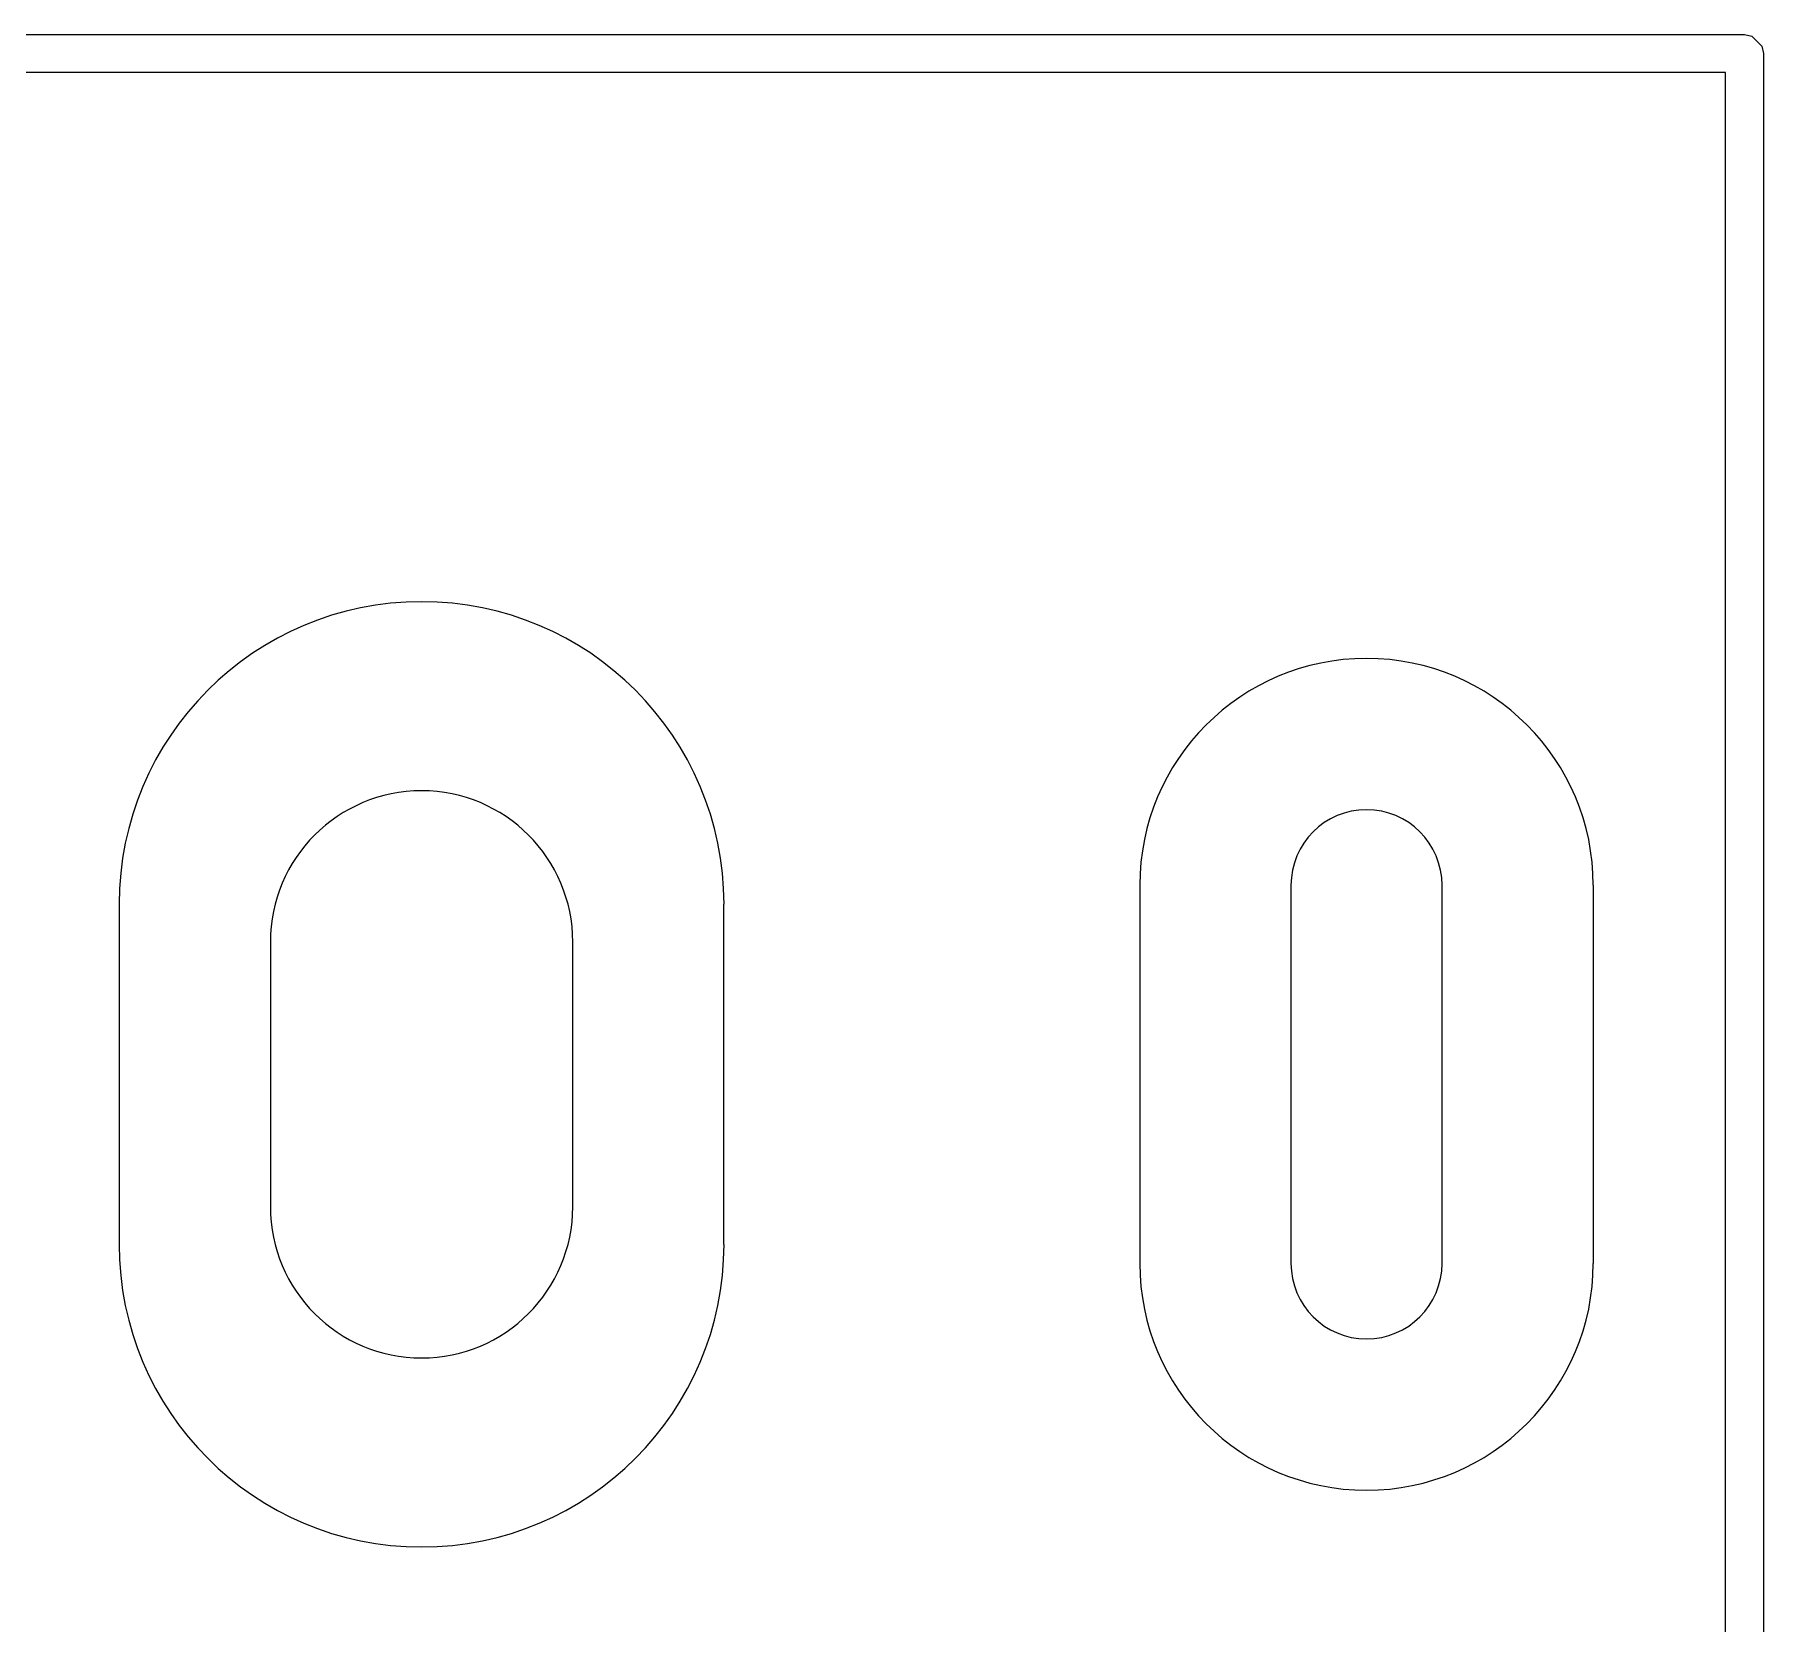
# Model space of a CAD drawing. Header units: inches. Extents: x 1.92 to 4.46, y -4.34 to -2.08.
# Drawn here: x 2.6542 to 2.8343, y -3.9548 to -3.7894 of the extents above; entities that cross this region are included whole.
import ezdxf

# ---------------------------------------------------------------- set-up
doc = ezdxf.new("R2010")
doc.units = ezdxf.units.IN
doc.header["$MEASUREMENT"] = 0
doc.layers.add('BLACK', color=250, linetype='CONTINUOUS')

msp = doc.modelspace()

# ---------------------------------------------------------------- linework, layer by layer
at = {"layer": 'BLACK', "linetype": 'CONTINUOUS'}
for p, q in [((2.40783, -3.78937), (2.83228, -3.78937)), ((2.83228, -3.78937), (2.83304, -3.78952)), ((2.83304, -3.78952), (2.8341, -3.79059)), ((2.8341, -3.79059), (2.83425, -3.79134)), ((2.83425, -3.79134), (2.83425, -4.22441)), ((2.83031, -3.79331), (2.4039, -3.79331)), ((2.83031, -4.22244), (2.83031, -3.79331)), ((2.76929, -3.87795), (2.76929, -3.91732)), ((2.78504, -3.87795), (2.78504, -3.91732)), ((2.80079, -3.91732), (2.80079, -3.87795)), ((2.81654, -3.91732), (2.81654, -3.87795)), ((2.66299, -3.87992), (2.66299, -3.91535)), ((2.72598, -3.91535), (2.72598, -3.87992)), ((2.67874, -3.88386), (2.67874, -3.91142)), ((2.71024, -3.91142), (2.71024, -3.88386))]:
    msp.add_line(p, q, dxfattribs=at)
at = {"layer": 'BLACK'}
for centre, radius, start, end in [((2.69449, -3.87992), 0.0315, 0, 180), ((2.79291, -3.87795), 0.02362, 0, 180), ((2.69449, -3.88386), 0.01575, 0, 180), ((2.79291, -3.87795), 0.00787, 0, 180), ((2.69449, -3.91142), 0.01575, 180, 360), ((2.69449, -3.91535), 0.0315, 180, 360), ((2.79291, -3.91732), 0.02362, 180, 360), ((2.79291, -3.91732), 0.00787, 180, 360)]:
    msp.add_arc(centre, radius, start, end, dxfattribs=at)

doc.saveas('drawing.dxf')
